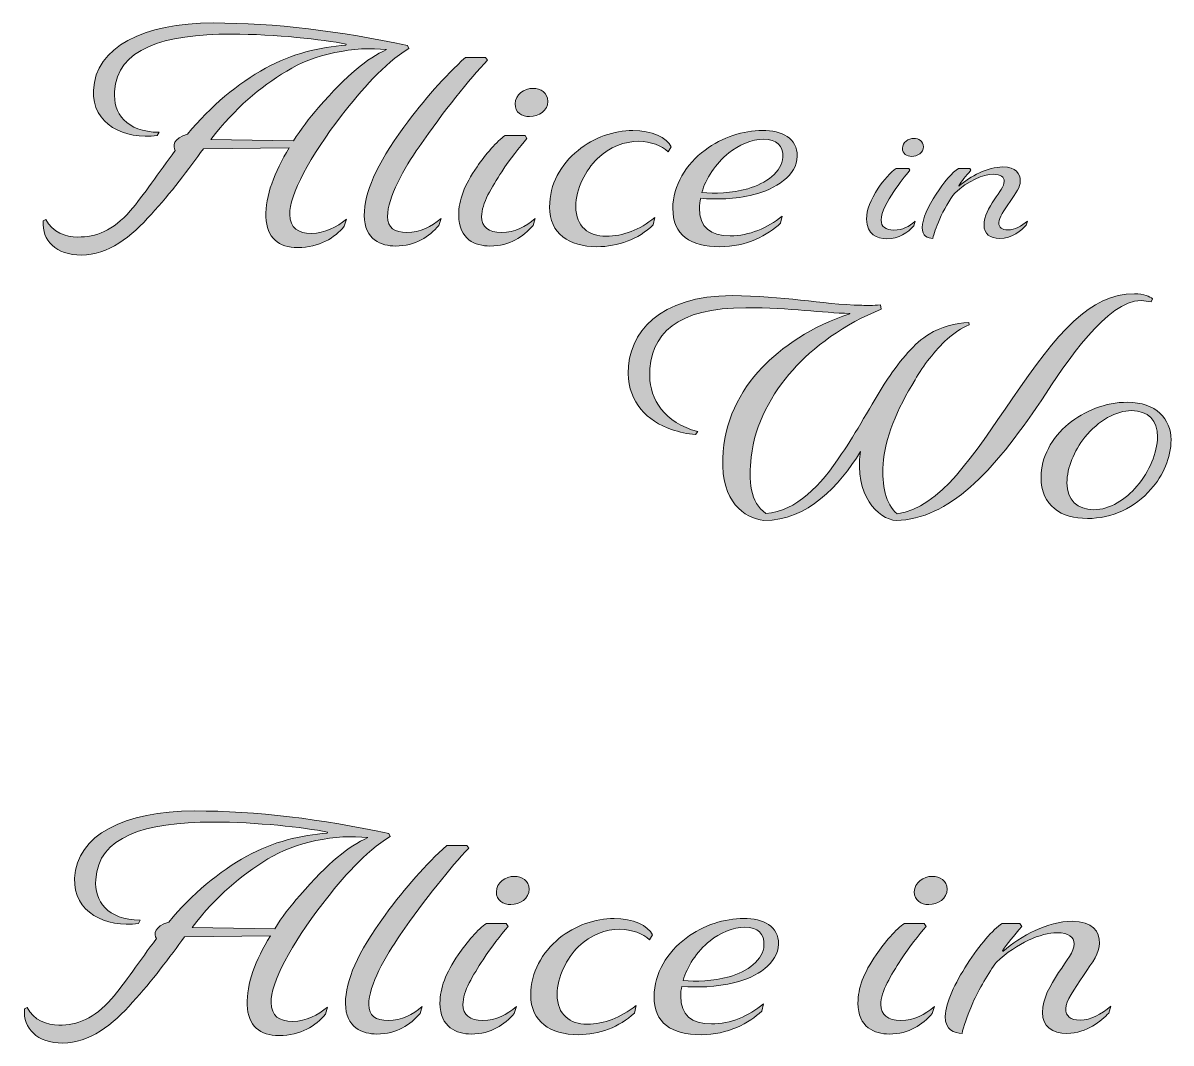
# Model space of a CAD drawing. Header units: millimetres. Extents: x 44.7 to 86, y -71.8 to -57.9.
# Drawn here: x 44.67 to 60.36, y -71.84 to -57.91 of the extents above; entities that cross this region are included whole.
import ezdxf

# ---------------------------------------------------------------- set-up
doc = ezdxf.new("R2010")
doc.units = ezdxf.units.MM
doc.header["$MEASUREMENT"] = 0
doc.layers.add('Layer 1', color=7, linetype='Continuous', lineweight=0)

msp = doc.modelspace()

# ---------------------------------------------------------------- hatches: boundary and pattern name
at = {"layer": 'Layer 1', "transparency": 33554687}
h = msp.add_hatch(color=250, dxfattribs=at)
h.dxf.hatch_style = 2
edge = h.paths.add_edge_path()
edge.add_spline(control_points=[(47.235, -59.5), (47.235, -59.5), (48.365, -59.517), (48.365, -59.517), (48.462, -59.364), (48.577, -59.212), (48.708, -59.064), (49.105, -58.607), (49.368, -58.395), (49.638, -58.273), (49.207, -58.218), (48.631, -58.34), (48.272, -58.565), (47.9, -58.793), (47.578, -59.06), (47.235, -59.5)], knot_values=[0, 0, 0, 0, 1, 1, 1, 2, 2, 2, 3, 3, 3, 4, 4, 4, 5, 5, 5, 5], degree=3, periodic=0)
edge = h.paths.add_edge_path()
edge.add_spline(control_points=[(49.943, -58.256), (49.592, -58.476), (49.3, -58.814), (49.021, -59.174), (48.593, -59.724), (48.306, -60.265), (48.314, -60.523), (48.323, -60.71), (48.424, -60.782), (48.61, -60.782), (48.797, -60.782), (48.953, -60.697), (49.088, -60.587), (49.088, -60.587), (49.059, -60.684), (49.059, -60.684), (48.928, -60.841), (48.72, -60.976), (48.424, -60.976), (48.166, -60.976), (47.997, -60.845), (47.988, -60.557), (47.98, -60.27), (48.103, -59.948), (48.306, -59.614), (48.306, -59.614), (47.134, -59.627), (47.134, -59.627), (46.935, -59.897), (46.685, -60.24), (46.423, -60.519), (46.156, -60.828), (45.826, -61.078), (45.471, -61.078), (45.116, -61.078), (44.925, -60.879), (44.946, -60.612), (44.946, -60.612), (44.98, -60.591), (44.98, -60.591), (45.073, -60.769), (45.255, -60.832), (45.416, -60.832), (45.666, -60.832), (45.898, -60.748), (46.135, -60.473), (46.317, -60.265), (46.524, -59.948), (46.749, -59.652), (46.715, -59.588), (46.715, -59.487), (46.918, -59.428), (47.235, -59.038), (47.603, -58.738), (47.984, -58.526), (48.34, -58.328), (48.733, -58.235), (49.08, -58.213), (49.08, -58.213), (49.084, -58.196), (49.084, -58.196), (48.754, -58.133), (48.132, -58.061), (47.515, -58.061), (46.588, -58.061), (45.953, -58.26), (45.92, -58.844), (45.902, -59.144), (46.076, -59.394), (46.529, -59.402), (46.529, -59.402), (46.503, -59.445), (46.503, -59.445), (46.059, -59.504), (45.611, -59.296), (45.632, -58.827), (45.661, -58.239), (46.309, -57.909), (47.269, -57.909), (48.111, -57.909), (49.008, -58.019), (49.922, -58.218), (49.922, -58.218), (49.943, -58.256), (49.943, -58.256)], knot_values=[0, 0, 0, 0, 1, 1, 1, 2, 2, 2, 3, 3, 3, 4, 4, 4, 5, 5, 5, 6, 6, 6, 7, 7, 7, 8, 8, 8, 9, 9, 9, 10, 10, 10, 11, 11, 11, 12, 12, 12, 13, 13, 13, 14, 14, 14, 15, 15, 15, 16, 16, 16, 17, 17, 17, 18, 18, 18, 19, 19, 19, 20, 20, 20, 21, 21, 21, 22, 22, 22, 23, 23, 23, 24, 24, 24, 25, 25, 25, 26, 26, 26, 27, 27, 27, 28, 28, 28, 28], degree=3, periodic=0)
h = msp.add_hatch(color=250, dxfattribs=at)
h.dxf.hatch_style = 2
edge = h.paths.add_edge_path()
edge.add_spline(control_points=[(50.081, -59.601), (49.878, -59.889), (49.65, -60.291), (49.65, -60.553), (49.65, -60.706), (49.747, -60.769), (49.916, -60.769), (50.102, -60.769), (50.246, -60.693), (50.381, -60.579), (50.381, -60.579), (50.352, -60.676), (50.352, -60.676), (50.216, -60.824), (50.039, -60.955), (49.759, -60.955), (49.569, -60.955), (49.332, -60.871), (49.332, -60.536), (49.332, -60.223), (49.493, -59.855), (49.874, -59.33), (50.153, -58.95), (50.428, -58.641), (50.716, -58.378), (50.716, -58.378), (50.991, -58.378), (50.991, -58.378), (50.991, -58.378), (51.016, -58.416), (51.016, -58.416), (50.771, -58.675), (50.419, -59.11), (50.081, -59.601)], knot_values=[0, 0, 0, 0, 1, 1, 1, 2, 2, 2, 3, 3, 3, 4, 4, 4, 5, 5, 5, 6, 6, 6, 7, 7, 7, 8, 8, 8, 9, 9, 9, 10, 10, 10, 11, 11, 11, 11], degree=3, periodic=0)
h = msp.add_hatch(color=250, dxfattribs=at)
h.dxf.hatch_style = 2
edge = h.paths.add_edge_path()
edge.add_spline(control_points=[(51.393, -59.013), (51.393, -58.882), (51.52, -58.802), (51.639, -58.802), (51.74, -58.802), (51.842, -58.861), (51.842, -58.979), (51.842, -59.106), (51.715, -59.187), (51.592, -59.187), (51.486, -59.187), (51.393, -59.131), (51.393, -59.013)], knot_values=[0, 0, 0, 0, 1, 1, 1, 2, 2, 2, 3, 3, 3, 4, 4, 4, 4], degree=3, periodic=0)
edge = h.paths.add_edge_path()
edge.add_spline(control_points=[(51.211, -59.94), (51.076, -60.151), (50.936, -60.371), (50.936, -60.553), (50.936, -60.693), (51.029, -60.769), (51.207, -60.769), (51.398, -60.769), (51.533, -60.693), (51.668, -60.579), (51.668, -60.579), (51.639, -60.676), (51.639, -60.676), (51.503, -60.824), (51.326, -60.955), (51.05, -60.955), (50.852, -60.955), (50.623, -60.866), (50.623, -60.532), (50.623, -60.325), (50.699, -60.126), (50.873, -59.872), (50.987, -59.703), (51.148, -59.521), (51.258, -59.445), (51.258, -59.445), (51.529, -59.445), (51.529, -59.445), (51.529, -59.445), (51.554, -59.487), (51.554, -59.487), (51.453, -59.605), (51.326, -59.762), (51.211, -59.94)], knot_values=[0, 0, 0, 0, 1, 1, 1, 2, 2, 2, 3, 3, 3, 4, 4, 4, 5, 5, 5, 6, 6, 6, 7, 7, 7, 8, 8, 8, 9, 9, 9, 10, 10, 10, 11, 11, 11, 11], degree=3, periodic=0)
h = msp.add_hatch(color=250, dxfattribs=at)
h.dxf.hatch_style = 2
edge = h.paths.add_edge_path()
edge.add_spline(control_points=[(53.484, -59.669), (53.399, -59.584), (53.243, -59.525), (53.082, -59.525), (52.888, -59.525), (52.689, -59.597), (52.515, -59.762), (52.359, -59.914), (52.223, -60.172), (52.223, -60.414), (52.223, -60.693), (52.401, -60.82), (52.634, -60.82), (52.871, -60.82), (53.091, -60.735), (53.302, -60.566), (53.302, -60.566), (53.281, -60.667), (53.281, -60.667), (53.074, -60.862), (52.799, -60.964), (52.511, -60.964), (52.13, -60.964), (51.864, -60.786), (51.864, -60.422), (51.864, -60.109), (52.016, -59.846), (52.253, -59.648), (52.464, -59.474), (52.748, -59.377), (53.002, -59.377), (53.26, -59.377), (53.467, -59.474), (53.526, -59.601), (53.526, -59.601), (53.484, -59.669), (53.484, -59.669)], knot_values=[0, 0, 0, 0, 1, 1, 1, 2, 2, 2, 3, 3, 3, 4, 4, 4, 5, 5, 5, 6, 6, 6, 7, 7, 7, 8, 8, 8, 9, 9, 9, 10, 10, 10, 11, 11, 11, 12, 12, 12, 12], degree=3, periodic=0)
h = msp.add_hatch(color=250, dxfattribs=at)
h.dxf.hatch_style = 2
edge = h.paths.add_edge_path()
edge.add_spline(control_points=[(53.946, -60.223), (54.115, -60.244), (54.352, -60.232), (54.572, -60.172), (54.826, -60.1), (55.042, -59.944), (55.051, -59.741), (55.059, -59.588), (54.966, -59.495), (54.788, -59.495), (54.627, -59.495), (54.445, -59.576), (54.314, -59.682), (54.128, -59.83), (53.997, -60.037), (53.946, -60.223)], knot_values=[0, 0, 0, 0, 1, 1, 1, 2, 2, 2, 3, 3, 3, 4, 4, 4, 5, 5, 5, 5], degree=3, periodic=0)
edge = h.paths.add_edge_path()
edge.add_spline(control_points=[(54.192, -60.964), (53.785, -60.964), (53.548, -60.807), (53.548, -60.439), (53.548, -60.13), (53.73, -59.834), (53.989, -59.644), (54.221, -59.466), (54.513, -59.377), (54.771, -59.377), (55.042, -59.377), (55.249, -59.479), (55.249, -59.728), (55.245, -59.99), (54.949, -60.181), (54.653, -60.253), (54.395, -60.316), (54.132, -60.321), (53.929, -60.303), (53.917, -60.333), (53.912, -60.405), (53.912, -60.435), (53.912, -60.701), (54.06, -60.815), (54.331, -60.815), (54.594, -60.815), (54.843, -60.71), (55.042, -60.545), (55.042, -60.545), (55.021, -60.642), (55.021, -60.642), (54.847, -60.807), (54.555, -60.964), (54.192, -60.964)], knot_values=[0, 0, 0, 0, 1, 1, 1, 2, 2, 2, 3, 3, 3, 4, 4, 4, 5, 5, 5, 6, 6, 6, 7, 7, 7, 8, 8, 8, 9, 9, 9, 10, 10, 10, 11, 11, 11, 11], degree=3, periodic=0)
h = msp.add_hatch(color=250, dxfattribs=at)
h.dxf.hatch_style = 2
edge = h.paths.add_edge_path()
edge.add_spline(control_points=[(56.686, -59.62), (56.686, -59.536), (56.767, -59.485), (56.842, -59.485), (56.907, -59.485), (56.972, -59.523), (56.972, -59.598), (56.972, -59.679), (56.891, -59.73), (56.813, -59.73), (56.745, -59.73), (56.686, -59.695), (56.686, -59.62)], knot_values=[0, 0, 0, 0, 1, 1, 1, 2, 2, 2, 3, 3, 3, 4, 4, 4, 4], degree=3, periodic=0)
edge = h.paths.add_edge_path()
edge.add_spline(control_points=[(56.57, -60.209), (56.484, -60.344), (56.395, -60.484), (56.395, -60.6), (56.395, -60.688), (56.455, -60.737), (56.568, -60.737), (56.689, -60.737), (56.775, -60.688), (56.861, -60.616), (56.861, -60.616), (56.842, -60.678), (56.842, -60.678), (56.756, -60.772), (56.643, -60.855), (56.468, -60.855), (56.342, -60.855), (56.196, -60.799), (56.196, -60.586), (56.196, -60.454), (56.245, -60.328), (56.355, -60.166), (56.428, -60.058), (56.53, -59.943), (56.6, -59.894), (56.6, -59.894), (56.772, -59.894), (56.772, -59.894), (56.772, -59.894), (56.788, -59.921), (56.788, -59.921), (56.724, -59.997), (56.643, -60.096), (56.57, -60.209)], knot_values=[0, 0, 0, 0, 1, 1, 1, 2, 2, 2, 3, 3, 3, 4, 4, 4, 5, 5, 5, 6, 6, 6, 7, 7, 7, 8, 8, 8, 9, 9, 9, 10, 10, 10, 11, 11, 11, 11], degree=3, periodic=0)
h = msp.add_hatch(color=250, dxfattribs=at)
h.dxf.hatch_style = 2
edge = h.paths.add_edge_path()
edge.add_spline(control_points=[(57.801, -60.667), (57.801, -60.546), (57.866, -60.438), (57.941, -60.322), (58.014, -60.209), (58.076, -60.142), (58.076, -60.072), (58.076, -60.013), (58.03, -59.975), (57.928, -59.975), (57.788, -59.975), (57.58, -60.064), (57.4, -60.231), (57.335, -60.317), (57.244, -60.473), (57.195, -60.583), (57.144, -60.705), (57.112, -60.791), (57.101, -60.85), (57.034, -60.847), (56.953, -60.82), (56.956, -60.702), (56.961, -60.578), (57.036, -60.419), (57.147, -60.247), (57.249, -60.085), (57.37, -59.945), (57.451, -59.894), (57.451, -59.894), (57.605, -59.894), (57.605, -59.894), (57.605, -59.894), (57.621, -59.921), (57.621, -59.921), (57.553, -59.997), (57.489, -60.077), (57.454, -60.131), (57.454, -60.131), (57.456, -60.137), (57.456, -60.137), (57.615, -60.002), (57.844, -59.875), (58.059, -59.875), (58.234, -59.875), (58.299, -59.967), (58.296, -60.067), (58.296, -60.153), (58.24, -60.225), (58.156, -60.347), (58.076, -60.47), (58.003, -60.565), (58.003, -60.635), (58.003, -60.702), (58.043, -60.734), (58.127, -60.734), (58.221, -60.734), (58.31, -60.683), (58.396, -60.613), (58.396, -60.613), (58.377, -60.672), (58.377, -60.672), (58.312, -60.74), (58.189, -60.85), (58.014, -60.85), (57.887, -60.85), (57.798, -60.791), (57.801, -60.667)], knot_values=[0, 0, 0, 0, 1, 1, 1, 2, 2, 2, 3, 3, 3, 4, 4, 4, 5, 5, 5, 6, 6, 6, 7, 7, 7, 8, 8, 8, 9, 9, 9, 10, 10, 10, 11, 11, 11, 12, 12, 12, 13, 13, 13, 14, 14, 14, 15, 15, 15, 16, 16, 16, 17, 17, 17, 18, 18, 18, 19, 19, 19, 20, 20, 20, 21, 21, 21, 22, 22, 22, 22], degree=3, periodic=0)
h = msp.add_hatch(color=250, dxfattribs=at)
h.dxf.hatch_style = 2
edge = h.paths.add_edge_path()
edge.add_spline(control_points=[(53.232, -62.733), (53.236, -63.037), (53.431, -63.376), (53.888, -63.486), (53.888, -63.486), (53.858, -63.528), (53.858, -63.528), (53.748, -63.524), (53.634, -63.494), (53.532, -63.46), (53.198, -63.346), (52.944, -63.092), (52.94, -62.694), (52.931, -62.136), (53.371, -61.632), (54.357, -61.632), (55.06, -61.632), (55.563, -61.751), (56.13, -61.764), (56.202, -61.768), (56.282, -61.768), (56.384, -61.759), (56.384, -61.759), (56.396, -61.819), (56.396, -61.819), (55.902, -62.009), (55.449, -62.348), (55.186, -62.648), (54.903, -62.969), (54.67, -63.38), (54.619, -63.837), (54.581, -64.154), (54.607, -64.459), (54.818, -64.607), (55.242, -64.573), (55.563, -64.23), (55.855, -63.794), (56.054, -63.507), (56.249, -63.134), (56.481, -62.775), (56.672, -62.495), (56.845, -62.284), (57.052, -62.157), (57.205, -62.06), (57.412, -62.005), (57.594, -62.001), (57.594, -62.001), (57.598, -62.03), (57.598, -62.03), (57.492, -62.077), (57.391, -62.14), (57.298, -62.225), (57.129, -62.386), (56.972, -62.58), (56.858, -62.783), (56.612, -63.177), (56.443, -63.591), (56.422, -63.934), (56.401, -64.218), (56.456, -64.48), (56.612, -64.611), (57.205, -64.531), (57.657, -63.807), (58.186, -63.041), (58.804, -62.14), (59.244, -61.607), (59.858, -61.607), (59.984, -61.607), (60.069, -61.645), (60.103, -61.675), (60.103, -61.675), (60.086, -61.717), (60.086, -61.717), (60.044, -61.709), (59.993, -61.7), (59.946, -61.7), (59.481, -61.7), (58.939, -62.521), (58.58, -63.067), (57.915, -64.057), (57.323, -64.679), (56.6, -64.704), (56.35, -64.683), (56.024, -64.353), (56.113, -63.761), (55.817, -64.234), (55.394, -64.7), (54.793, -64.704), (54.522, -64.67), (54.209, -64.446), (54.23, -63.854), (54.247, -63.355), (54.459, -62.94), (54.768, -62.614), (55.017, -62.352), (55.457, -62.039), (55.965, -61.882), (55.965, -61.882), (55.965, -61.874), (55.965, -61.874), (55.593, -61.869), (55.161, -61.797), (54.548, -61.797), (53.612, -61.797), (53.228, -62.149), (53.232, -62.733)], knot_values=[0, 0, 0, 0, 1, 1, 1, 2, 2, 2, 3, 3, 3, 4, 4, 4, 5, 5, 5, 6, 6, 6, 7, 7, 7, 8, 8, 8, 9, 9, 9, 10, 10, 10, 11, 11, 11, 12, 12, 12, 13, 13, 13, 14, 14, 14, 15, 15, 15, 16, 16, 16, 17, 17, 17, 18, 18, 18, 19, 19, 19, 20, 20, 20, 21, 21, 21, 22, 22, 22, 23, 23, 23, 24, 24, 24, 25, 25, 25, 26, 26, 26, 27, 27, 27, 28, 28, 28, 29, 29, 29, 30, 30, 30, 31, 31, 31, 32, 32, 32, 33, 33, 33, 34, 34, 34, 35, 35, 35, 35], degree=3, periodic=0)
h = msp.add_hatch(color=250, dxfattribs=at)
h.dxf.hatch_style = 2
edge = h.paths.add_edge_path()
edge.add_spline(control_points=[(59.814, -63.202), (59.611, -63.202), (59.361, -63.337), (59.179, -63.566), (59.027, -63.756), (58.934, -63.981), (58.934, -64.188), (58.934, -64.425), (59.074, -64.556), (59.302, -64.556), (59.518, -64.556), (59.738, -64.416), (59.89, -64.234), (60.059, -64.036), (60.17, -63.773), (60.17, -63.562), (60.17, -63.337), (60.047, -63.202), (59.814, -63.202)], knot_values=[0, 0, 0, 0, 1, 1, 1, 2, 2, 2, 3, 3, 3, 4, 4, 4, 5, 5, 5, 6, 6, 6, 6], degree=3, periodic=0)
edge = h.paths.add_edge_path()
edge.add_spline(control_points=[(58.579, -64.112), (58.579, -63.845), (58.723, -63.57), (58.955, -63.384), (59.171, -63.206), (59.455, -63.088), (59.763, -63.088), (60.148, -63.088), (60.356, -63.316), (60.356, -63.6), (60.356, -63.845), (60.25, -64.086), (60.081, -64.277), (59.865, -64.526), (59.552, -64.675), (59.213, -64.675), (58.854, -64.675), (58.579, -64.505), (58.579, -64.112)], knot_values=[0, 0, 0, 0, 1, 1, 1, 2, 2, 2, 3, 3, 3, 4, 4, 4, 5, 5, 5, 6, 6, 6, 6], degree=3, periodic=0)
h = msp.add_hatch(color=250, dxfattribs=at)
h.dxf.hatch_style = 2
edge = h.paths.add_edge_path()
edge.add_spline(control_points=[(46.979, -70.26), (46.979, -70.26), (48.109, -70.277), (48.109, -70.277), (48.206, -70.124), (48.32, -69.972), (48.451, -69.824), (48.849, -69.367), (49.111, -69.156), (49.382, -69.033), (48.951, -68.978), (48.375, -69.101), (48.015, -69.325), (47.643, -69.553), (47.321, -69.82), (46.979, -70.26)], knot_values=[0, 0, 0, 0, 1, 1, 1, 2, 2, 2, 3, 3, 3, 4, 4, 4, 5, 5, 5, 5], degree=3, periodic=0)
edge = h.paths.add_edge_path()
edge.add_spline(control_points=[(49.687, -69.016), (49.335, -69.236), (49.044, -69.574), (48.764, -69.934), (48.337, -70.484), (48.049, -71.026), (48.058, -71.284), (48.066, -71.47), (48.168, -71.542), (48.354, -71.542), (48.54, -71.542), (48.697, -71.457), (48.832, -71.347), (48.832, -71.347), (48.802, -71.445), (48.802, -71.445), (48.671, -71.601), (48.464, -71.737), (48.168, -71.737), (47.91, -71.737), (47.74, -71.605), (47.732, -71.318), (47.724, -71.03), (47.846, -70.708), (48.049, -70.374), (48.049, -70.374), (46.877, -70.387), (46.877, -70.387), (46.678, -70.658), (46.429, -71), (46.167, -71.28), (45.9, -71.588), (45.57, -71.838), (45.214, -71.838), (44.859, -71.838), (44.669, -71.639), (44.69, -71.373), (44.69, -71.373), (44.724, -71.352), (44.724, -71.352), (44.817, -71.529), (44.999, -71.593), (45.16, -71.593), (45.409, -71.593), (45.642, -71.508), (45.879, -71.233), (46.061, -71.026), (46.268, -70.708), (46.492, -70.412), (46.458, -70.349), (46.458, -70.247), (46.661, -70.188), (46.979, -69.799), (47.347, -69.498), (47.728, -69.287), (48.083, -69.088), (48.477, -68.995), (48.824, -68.974), (48.824, -68.974), (48.828, -68.957), (48.828, -68.957), (48.498, -68.893), (47.876, -68.821), (47.258, -68.821), (46.332, -68.821), (45.697, -69.02), (45.663, -69.604), (45.646, -69.904), (45.819, -70.154), (46.272, -70.162), (46.272, -70.162), (46.247, -70.205), (46.247, -70.205), (45.803, -70.264), (45.354, -70.057), (45.375, -69.587), (45.405, -68.999), (46.052, -68.669), (47.013, -68.669), (47.855, -68.669), (48.752, -68.779), (49.666, -68.978), (49.666, -68.978), (49.687, -69.016), (49.687, -69.016)], knot_values=[0, 0, 0, 0, 1, 1, 1, 2, 2, 2, 3, 3, 3, 4, 4, 4, 5, 5, 5, 6, 6, 6, 7, 7, 7, 8, 8, 8, 9, 9, 9, 10, 10, 10, 11, 11, 11, 12, 12, 12, 13, 13, 13, 14, 14, 14, 15, 15, 15, 16, 16, 16, 17, 17, 17, 18, 18, 18, 19, 19, 19, 20, 20, 20, 21, 21, 21, 22, 22, 22, 23, 23, 23, 24, 24, 24, 25, 25, 25, 26, 26, 26, 27, 27, 27, 28, 28, 28, 28], degree=3, periodic=0)
h = msp.add_hatch(color=250, dxfattribs=at)
h.dxf.hatch_style = 2
edge = h.paths.add_edge_path()
edge.add_spline(control_points=[(49.825, -70.361), (49.621, -70.649), (49.393, -71.051), (49.393, -71.313), (49.393, -71.466), (49.49, -71.529), (49.66, -71.529), (49.846, -71.529), (49.99, -71.453), (50.125, -71.339), (50.125, -71.339), (50.095, -71.436), (50.095, -71.436), (49.96, -71.584), (49.782, -71.715), (49.503, -71.715), (49.313, -71.715), (49.076, -71.631), (49.076, -71.296), (49.076, -70.983), (49.236, -70.615), (49.617, -70.091), (49.897, -69.71), (50.171, -69.401), (50.459, -69.139), (50.459, -69.139), (50.734, -69.139), (50.734, -69.139), (50.734, -69.139), (50.76, -69.177), (50.76, -69.177), (50.514, -69.435), (50.163, -69.871), (49.825, -70.361)], knot_values=[0, 0, 0, 0, 1, 1, 1, 2, 2, 2, 3, 3, 3, 4, 4, 4, 5, 5, 5, 6, 6, 6, 7, 7, 7, 8, 8, 8, 9, 9, 9, 10, 10, 10, 11, 11, 11, 11], degree=3, periodic=0)
h = msp.add_hatch(color=250, dxfattribs=at)
h.dxf.hatch_style = 2
edge = h.paths.add_edge_path()
edge.add_spline(control_points=[(51.137, -69.773), (51.137, -69.642), (51.264, -69.562), (51.382, -69.562), (51.484, -69.562), (51.585, -69.621), (51.585, -69.739), (51.585, -69.866), (51.458, -69.947), (51.336, -69.947), (51.23, -69.947), (51.137, -69.892), (51.137, -69.773)], knot_values=[0, 0, 0, 0, 1, 1, 1, 2, 2, 2, 3, 3, 3, 4, 4, 4, 4], degree=3, periodic=0)
edge = h.paths.add_edge_path()
edge.add_spline(control_points=[(50.955, -70.7), (50.819, -70.911), (50.68, -71.131), (50.68, -71.313), (50.68, -71.453), (50.773, -71.529), (50.951, -71.529), (51.141, -71.529), (51.276, -71.453), (51.412, -71.339), (51.412, -71.339), (51.382, -71.436), (51.382, -71.436), (51.247, -71.584), (51.069, -71.715), (50.794, -71.715), (50.595, -71.715), (50.367, -71.626), (50.367, -71.292), (50.367, -71.085), (50.443, -70.886), (50.616, -70.632), (50.731, -70.463), (50.891, -70.281), (51.001, -70.205), (51.001, -70.205), (51.272, -70.205), (51.272, -70.205), (51.272, -70.205), (51.297, -70.247), (51.297, -70.247), (51.196, -70.366), (51.069, -70.522), (50.955, -70.7)], knot_values=[0, 0, 0, 0, 1, 1, 1, 2, 2, 2, 3, 3, 3, 4, 4, 4, 5, 5, 5, 6, 6, 6, 7, 7, 7, 8, 8, 8, 9, 9, 9, 10, 10, 10, 11, 11, 11, 11], degree=3, periodic=0)
h = msp.add_hatch(color=250, dxfattribs=at)
h.dxf.hatch_style = 2
edge = h.paths.add_edge_path()
edge.add_spline(control_points=[(56.848, -69.773), (56.848, -69.642), (56.974, -69.562), (57.093, -69.562), (57.194, -69.562), (57.296, -69.621), (57.296, -69.739), (57.296, -69.866), (57.169, -69.947), (57.046, -69.947), (56.941, -69.947), (56.848, -69.892), (56.848, -69.773)], knot_values=[0, 0, 0, 0, 1, 1, 1, 2, 2, 2, 3, 3, 3, 4, 4, 4, 4], degree=3, periodic=0)
edge = h.paths.add_edge_path()
edge.add_spline(control_points=[(56.666, -70.7), (56.53, -70.911), (56.391, -71.131), (56.391, -71.313), (56.391, -71.453), (56.484, -71.529), (56.661, -71.529), (56.852, -71.529), (56.987, -71.453), (57.123, -71.339), (57.123, -71.339), (57.093, -71.436), (57.093, -71.436), (56.958, -71.584), (56.78, -71.715), (56.505, -71.715), (56.306, -71.715), (56.078, -71.626), (56.078, -71.292), (56.078, -71.085), (56.154, -70.886), (56.327, -70.632), (56.441, -70.463), (56.602, -70.281), (56.712, -70.205), (56.712, -70.205), (56.983, -70.205), (56.983, -70.205), (56.983, -70.205), (57.008, -70.247), (57.008, -70.247), (56.907, -70.366), (56.78, -70.522), (56.666, -70.7)], knot_values=[0, 0, 0, 0, 1, 1, 1, 2, 2, 2, 3, 3, 3, 4, 4, 4, 5, 5, 5, 6, 6, 6, 7, 7, 7, 8, 8, 8, 9, 9, 9, 10, 10, 10, 11, 11, 11, 11], degree=3, periodic=0)
h = msp.add_hatch(color=250, dxfattribs=at)
h.dxf.hatch_style = 2
edge = h.paths.add_edge_path()
edge.add_spline(control_points=[(53.228, -70.429), (53.143, -70.345), (52.987, -70.285), (52.826, -70.285), (52.631, -70.285), (52.432, -70.357), (52.259, -70.522), (52.102, -70.675), (51.967, -70.933), (51.967, -71.174), (51.967, -71.453), (52.145, -71.58), (52.377, -71.58), (52.614, -71.58), (52.834, -71.495), (53.046, -71.326), (53.046, -71.326), (53.025, -71.428), (53.025, -71.428), (52.817, -71.622), (52.542, -71.724), (52.255, -71.724), (51.874, -71.724), (51.607, -71.546), (51.607, -71.182), (51.607, -70.869), (51.759, -70.607), (51.996, -70.408), (52.208, -70.234), (52.492, -70.137), (52.745, -70.137), (53.003, -70.137), (53.211, -70.234), (53.27, -70.361), (53.27, -70.361), (53.228, -70.429), (53.228, -70.429)], knot_values=[0, 0, 0, 0, 1, 1, 1, 2, 2, 2, 3, 3, 3, 4, 4, 4, 5, 5, 5, 6, 6, 6, 7, 7, 7, 8, 8, 8, 9, 9, 9, 10, 10, 10, 11, 11, 11, 12, 12, 12, 12], degree=3, periodic=0)
h = msp.add_hatch(color=250, dxfattribs=at)
h.dxf.hatch_style = 2
edge = h.paths.add_edge_path()
edge.add_spline(control_points=[(53.69, -70.983), (53.859, -71.004), (54.096, -70.992), (54.316, -70.933), (54.57, -70.861), (54.786, -70.704), (54.794, -70.501), (54.803, -70.349), (54.709, -70.256), (54.532, -70.256), (54.371, -70.256), (54.189, -70.336), (54.058, -70.442), (53.872, -70.59), (53.741, -70.797), (53.69, -70.983)], knot_values=[0, 0, 0, 0, 1, 1, 1, 2, 2, 2, 3, 3, 3, 4, 4, 4, 5, 5, 5, 5], degree=3, periodic=0)
edge = h.paths.add_edge_path()
edge.add_spline(control_points=[(53.935, -71.724), (53.529, -71.724), (53.292, -71.567), (53.292, -71.199), (53.292, -70.89), (53.474, -70.594), (53.732, -70.404), (53.965, -70.226), (54.257, -70.137), (54.515, -70.137), (54.786, -70.137), (54.993, -70.239), (54.993, -70.488), (54.989, -70.751), (54.692, -70.941), (54.396, -71.013), (54.138, -71.076), (53.876, -71.081), (53.673, -71.064), (53.66, -71.093), (53.656, -71.165), (53.656, -71.195), (53.656, -71.461), (53.804, -71.576), (54.075, -71.576), (54.337, -71.576), (54.587, -71.47), (54.786, -71.305), (54.786, -71.305), (54.764, -71.402), (54.764, -71.402), (54.591, -71.567), (54.299, -71.724), (53.935, -71.724)], knot_values=[0, 0, 0, 0, 1, 1, 1, 2, 2, 2, 3, 3, 3, 4, 4, 4, 5, 5, 5, 6, 6, 6, 7, 7, 7, 8, 8, 8, 9, 9, 9, 10, 10, 10, 11, 11, 11, 11], degree=3, periodic=0)
h = msp.add_hatch(color=250, dxfattribs=at)
h.dxf.hatch_style = 2
edge = h.paths.add_edge_path()
edge.add_spline(control_points=[(58.6, -71.419), (58.6, -71.229), (58.701, -71.06), (58.82, -70.877), (58.934, -70.7), (59.031, -70.594), (59.031, -70.484), (59.031, -70.391), (58.959, -70.332), (58.799, -70.332), (58.579, -70.332), (58.253, -70.471), (57.969, -70.734), (57.868, -70.869), (57.724, -71.115), (57.648, -71.288), (57.567, -71.478), (57.517, -71.614), (57.5, -71.707), (57.394, -71.703), (57.267, -71.66), (57.271, -71.474), (57.28, -71.28), (57.398, -71.03), (57.572, -70.759), (57.732, -70.505), (57.923, -70.285), (58.05, -70.205), (58.05, -70.205), (58.291, -70.205), (58.291, -70.205), (58.291, -70.205), (58.316, -70.247), (58.316, -70.247), (58.211, -70.366), (58.109, -70.493), (58.054, -70.577), (58.054, -70.577), (58.058, -70.586), (58.058, -70.586), (58.308, -70.374), (58.668, -70.175), (59.006, -70.175), (59.281, -70.175), (59.383, -70.319), (59.378, -70.476), (59.378, -70.611), (59.289, -70.725), (59.158, -70.916), (59.031, -71.11), (58.917, -71.258), (58.917, -71.368), (58.917, -71.474), (58.981, -71.525), (59.112, -71.525), (59.26, -71.525), (59.399, -71.445), (59.535, -71.334), (59.535, -71.334), (59.505, -71.428), (59.505, -71.428), (59.404, -71.533), (59.209, -71.707), (58.934, -71.707), (58.735, -71.707), (58.596, -71.614), (58.6, -71.419)], knot_values=[0, 0, 0, 0, 1, 1, 1, 2, 2, 2, 3, 3, 3, 4, 4, 4, 5, 5, 5, 6, 6, 6, 7, 7, 7, 8, 8, 8, 9, 9, 9, 10, 10, 10, 11, 11, 11, 12, 12, 12, 13, 13, 13, 14, 14, 14, 15, 15, 15, 16, 16, 16, 17, 17, 17, 18, 18, 18, 19, 19, 19, 20, 20, 20, 21, 21, 21, 22, 22, 22, 22], degree=3, periodic=0)

# ---------------------------------------------------------------- linework, layer by layer
at = {"layer": 'Layer 1'}
for points, knots in [([(49.943, -58.256), (49.592, -58.476), (49.3, -58.814), (49.021, -59.174), (48.593, -59.724), (48.306, -60.265), (48.314, -60.523), (48.323, -60.71), (48.424, -60.782), (48.61, -60.782), (48.797, -60.782), (48.953, -60.697), (49.088, -60.587), (49.088, -60.587), (49.059, -60.684), (49.059, -60.684), (48.928, -60.841), (48.72, -60.976), (48.424, -60.976), (48.166, -60.976), (47.997, -60.845), (47.988, -60.557), (47.98, -60.27), (48.103, -59.948), (48.306, -59.614), (48.306, -59.614), (47.134, -59.627), (47.134, -59.627), (46.935, -59.897), (46.685, -60.24), (46.423, -60.519), (46.156, -60.828), (45.826, -61.078), (45.471, -61.078), (45.116, -61.078), (44.925, -60.879), (44.946, -60.612), (44.946, -60.612), (44.98, -60.591), (44.98, -60.591), (45.073, -60.769), (45.255, -60.832), (45.416, -60.832), (45.666, -60.832), (45.898, -60.748), (46.135, -60.473), (46.317, -60.265), (46.524, -59.948), (46.749, -59.652), (46.715, -59.588), (46.715, -59.487), (46.918, -59.428), (47.235, -59.038), (47.603, -58.738), (47.984, -58.526), (48.34, -58.328), (48.733, -58.235), (49.08, -58.213), (49.08, -58.213), (49.084, -58.196), (49.084, -58.196), (48.754, -58.133), (48.132, -58.061), (47.515, -58.061), (46.588, -58.061), (45.953, -58.26), (45.92, -58.844), (45.902, -59.144), (46.076, -59.394), (46.529, -59.402), (46.529, -59.402), (46.503, -59.445), (46.503, -59.445), (46.059, -59.504), (45.611, -59.296), (45.632, -58.827), (45.661, -58.239), (46.309, -57.909), (47.269, -57.909), (48.111, -57.909), (49.008, -58.019), (49.922, -58.218), (49.922, -58.218), (49.943, -58.256), (49.943, -58.256)], [0, 0, 0, 0, 1, 1, 1, 2, 2, 2, 3, 3, 3, 4, 4, 4, 5, 5, 5, 6, 6, 6, 7, 7, 7, 8, 8, 8, 9, 9, 9, 10, 10, 10, 11, 11, 11, 12, 12, 12, 13, 13, 13, 14, 14, 14, 15, 15, 15, 16, 16, 16, 17, 17, 17, 18, 18, 18, 19, 19, 19, 20, 20, 20, 21, 21, 21, 22, 22, 22, 23, 23, 23, 24, 24, 24, 25, 25, 25, 26, 26, 26, 27, 27, 27, 28, 28, 28, 28]), ([(47.235, -59.5), (47.235, -59.5), (48.365, -59.517), (48.365, -59.517), (48.462, -59.364), (48.577, -59.212), (48.708, -59.064), (49.105, -58.607), (49.368, -58.395), (49.638, -58.273), (49.207, -58.218), (48.631, -58.34), (48.272, -58.565), (47.9, -58.793), (47.578, -59.06), (47.235, -59.5)], [0, 0, 0, 0, 1, 1, 1, 2, 2, 2, 3, 3, 3, 4, 4, 4, 5, 5, 5, 5]), ([(50.081, -59.601), (49.878, -59.889), (49.65, -60.291), (49.65, -60.553), (49.65, -60.706), (49.747, -60.769), (49.916, -60.769), (50.102, -60.769), (50.246, -60.693), (50.381, -60.579), (50.381, -60.579), (50.352, -60.676), (50.352, -60.676), (50.216, -60.824), (50.039, -60.955), (49.759, -60.955), (49.569, -60.955), (49.332, -60.871), (49.332, -60.536), (49.332, -60.223), (49.493, -59.855), (49.874, -59.33), (50.153, -58.95), (50.428, -58.641), (50.716, -58.378), (50.716, -58.378), (50.991, -58.378), (50.991, -58.378), (50.991, -58.378), (51.016, -58.416), (51.016, -58.416), (50.771, -58.675), (50.419, -59.11), (50.081, -59.601)], [0, 0, 0, 0, 1, 1, 1, 2, 2, 2, 3, 3, 3, 4, 4, 4, 5, 5, 5, 6, 6, 6, 7, 7, 7, 8, 8, 8, 9, 9, 9, 10, 10, 10, 11, 11, 11, 11]), ([(51.393, -59.013), (51.393, -58.882), (51.52, -58.802), (51.639, -58.802), (51.74, -58.802), (51.842, -58.861), (51.842, -58.979), (51.842, -59.106), (51.715, -59.187), (51.592, -59.187), (51.486, -59.187), (51.393, -59.131), (51.393, -59.013)], [0, 0, 0, 0, 1, 1, 1, 2, 2, 2, 3, 3, 3, 4, 4, 4, 4]), ([(51.211, -59.94), (51.076, -60.151), (50.936, -60.371), (50.936, -60.553), (50.936, -60.693), (51.029, -60.769), (51.207, -60.769), (51.398, -60.769), (51.533, -60.693), (51.668, -60.579), (51.668, -60.579), (51.639, -60.676), (51.639, -60.676), (51.503, -60.824), (51.326, -60.955), (51.05, -60.955), (50.852, -60.955), (50.623, -60.866), (50.623, -60.532), (50.623, -60.325), (50.699, -60.126), (50.873, -59.872), (50.987, -59.703), (51.148, -59.521), (51.258, -59.445), (51.258, -59.445), (51.529, -59.445), (51.529, -59.445), (51.529, -59.445), (51.554, -59.487), (51.554, -59.487), (51.453, -59.605), (51.326, -59.762), (51.211, -59.94)], [0, 0, 0, 0, 1, 1, 1, 2, 2, 2, 3, 3, 3, 4, 4, 4, 5, 5, 5, 6, 6, 6, 7, 7, 7, 8, 8, 8, 9, 9, 9, 10, 10, 10, 11, 11, 11, 11]), ([(53.484, -59.669), (53.399, -59.584), (53.243, -59.525), (53.082, -59.525), (52.888, -59.525), (52.689, -59.597), (52.515, -59.762), (52.359, -59.914), (52.223, -60.172), (52.223, -60.414), (52.223, -60.693), (52.401, -60.82), (52.634, -60.82), (52.871, -60.82), (53.091, -60.735), (53.302, -60.566), (53.302, -60.566), (53.281, -60.667), (53.281, -60.667), (53.074, -60.862), (52.799, -60.964), (52.511, -60.964), (52.13, -60.964), (51.864, -60.786), (51.864, -60.422), (51.864, -60.109), (52.016, -59.846), (52.253, -59.648), (52.464, -59.474), (52.748, -59.377), (53.002, -59.377), (53.26, -59.377), (53.467, -59.474), (53.526, -59.601), (53.526, -59.601), (53.484, -59.669), (53.484, -59.669)], [0, 0, 0, 0, 1, 1, 1, 2, 2, 2, 3, 3, 3, 4, 4, 4, 5, 5, 5, 6, 6, 6, 7, 7, 7, 8, 8, 8, 9, 9, 9, 10, 10, 10, 11, 11, 11, 12, 12, 12, 12]), ([(54.192, -60.964), (53.785, -60.964), (53.548, -60.807), (53.548, -60.439), (53.548, -60.13), (53.73, -59.834), (53.989, -59.644), (54.221, -59.466), (54.513, -59.377), (54.771, -59.377), (55.042, -59.377), (55.249, -59.479), (55.249, -59.728), (55.245, -59.99), (54.949, -60.181), (54.653, -60.253), (54.395, -60.316), (54.132, -60.321), (53.929, -60.303), (53.917, -60.333), (53.912, -60.405), (53.912, -60.435), (53.912, -60.701), (54.06, -60.815), (54.331, -60.815), (54.594, -60.815), (54.843, -60.71), (55.042, -60.545), (55.042, -60.545), (55.021, -60.642), (55.021, -60.642), (54.847, -60.807), (54.555, -60.964), (54.192, -60.964)], [0, 0, 0, 0, 1, 1, 1, 2, 2, 2, 3, 3, 3, 4, 4, 4, 5, 5, 5, 6, 6, 6, 7, 7, 7, 8, 8, 8, 9, 9, 9, 10, 10, 10, 11, 11, 11, 11]), ([(53.946, -60.223), (54.115, -60.244), (54.352, -60.232), (54.572, -60.172), (54.826, -60.1), (55.042, -59.944), (55.051, -59.741), (55.059, -59.588), (54.966, -59.495), (54.788, -59.495), (54.627, -59.495), (54.445, -59.576), (54.314, -59.682), (54.128, -59.83), (53.997, -60.037), (53.946, -60.223)], [0, 0, 0, 0, 1, 1, 1, 2, 2, 2, 3, 3, 3, 4, 4, 4, 5, 5, 5, 5]), ([(56.686, -59.62), (56.686, -59.536), (56.767, -59.485), (56.842, -59.485), (56.907, -59.485), (56.972, -59.523), (56.972, -59.598), (56.972, -59.679), (56.891, -59.73), (56.813, -59.73), (56.745, -59.73), (56.686, -59.695), (56.686, -59.62)], [0, 0, 0, 0, 1, 1, 1, 2, 2, 2, 3, 3, 3, 4, 4, 4, 4]), ([(56.57, -60.209), (56.484, -60.344), (56.395, -60.484), (56.395, -60.6), (56.395, -60.688), (56.455, -60.737), (56.568, -60.737), (56.689, -60.737), (56.775, -60.688), (56.861, -60.616), (56.861, -60.616), (56.842, -60.678), (56.842, -60.678), (56.756, -60.772), (56.643, -60.855), (56.468, -60.855), (56.342, -60.855), (56.196, -60.799), (56.196, -60.586), (56.196, -60.454), (56.245, -60.328), (56.355, -60.166), (56.428, -60.058), (56.53, -59.943), (56.6, -59.894), (56.6, -59.894), (56.772, -59.894), (56.772, -59.894), (56.772, -59.894), (56.788, -59.921), (56.788, -59.921), (56.724, -59.997), (56.643, -60.096), (56.57, -60.209)], [0, 0, 0, 0, 1, 1, 1, 2, 2, 2, 3, 3, 3, 4, 4, 4, 5, 5, 5, 6, 6, 6, 7, 7, 7, 8, 8, 8, 9, 9, 9, 10, 10, 10, 11, 11, 11, 11]), ([(57.801, -60.667), (57.801, -60.546), (57.866, -60.438), (57.941, -60.322), (58.014, -60.209), (58.076, -60.142), (58.076, -60.072), (58.076, -60.013), (58.03, -59.975), (57.928, -59.975), (57.788, -59.975), (57.58, -60.064), (57.4, -60.231), (57.335, -60.317), (57.244, -60.473), (57.195, -60.583), (57.144, -60.705), (57.112, -60.791), (57.101, -60.85), (57.034, -60.847), (56.953, -60.82), (56.956, -60.702), (56.961, -60.578), (57.036, -60.419), (57.147, -60.247), (57.249, -60.085), (57.37, -59.945), (57.451, -59.894), (57.451, -59.894), (57.605, -59.894), (57.605, -59.894), (57.605, -59.894), (57.621, -59.921), (57.621, -59.921), (57.553, -59.997), (57.489, -60.077), (57.454, -60.131), (57.454, -60.131), (57.456, -60.137), (57.456, -60.137), (57.615, -60.002), (57.844, -59.875), (58.059, -59.875), (58.234, -59.875), (58.299, -59.967), (58.296, -60.067), (58.296, -60.153), (58.24, -60.225), (58.156, -60.347), (58.076, -60.47), (58.003, -60.565), (58.003, -60.635), (58.003, -60.702), (58.043, -60.734), (58.127, -60.734), (58.221, -60.734), (58.31, -60.683), (58.396, -60.613), (58.396, -60.613), (58.377, -60.672), (58.377, -60.672), (58.312, -60.74), (58.189, -60.85), (58.014, -60.85), (57.887, -60.85), (57.798, -60.791), (57.801, -60.667)], [0, 0, 0, 0, 1, 1, 1, 2, 2, 2, 3, 3, 3, 4, 4, 4, 5, 5, 5, 6, 6, 6, 7, 7, 7, 8, 8, 8, 9, 9, 9, 10, 10, 10, 11, 11, 11, 12, 12, 12, 13, 13, 13, 14, 14, 14, 15, 15, 15, 16, 16, 16, 17, 17, 17, 18, 18, 18, 19, 19, 19, 20, 20, 20, 21, 21, 21, 22, 22, 22, 22]), ([(53.232, -62.733), (53.236, -63.037), (53.431, -63.376), (53.888, -63.486), (53.888, -63.486), (53.858, -63.528), (53.858, -63.528), (53.748, -63.524), (53.634, -63.494), (53.532, -63.46), (53.198, -63.346), (52.944, -63.092), (52.94, -62.694), (52.931, -62.136), (53.371, -61.632), (54.357, -61.632), (55.06, -61.632), (55.563, -61.751), (56.13, -61.764), (56.202, -61.768), (56.282, -61.768), (56.384, -61.759), (56.384, -61.759), (56.396, -61.819), (56.396, -61.819), (55.902, -62.009), (55.449, -62.348), (55.186, -62.648), (54.903, -62.969), (54.67, -63.38), (54.619, -63.837), (54.581, -64.154), (54.607, -64.459), (54.818, -64.607), (55.242, -64.573), (55.563, -64.23), (55.855, -63.794), (56.054, -63.507), (56.249, -63.134), (56.481, -62.775), (56.672, -62.495), (56.845, -62.284), (57.052, -62.157), (57.205, -62.06), (57.412, -62.005), (57.594, -62.001), (57.594, -62.001), (57.598, -62.03), (57.598, -62.03), (57.492, -62.077), (57.391, -62.14), (57.298, -62.225), (57.129, -62.386), (56.972, -62.58), (56.858, -62.783), (56.612, -63.177), (56.443, -63.591), (56.422, -63.934), (56.401, -64.218), (56.456, -64.48), (56.612, -64.611), (57.205, -64.531), (57.657, -63.807), (58.186, -63.041), (58.804, -62.14), (59.244, -61.607), (59.858, -61.607), (59.984, -61.607), (60.069, -61.645), (60.103, -61.675), (60.103, -61.675), (60.086, -61.717), (60.086, -61.717), (60.044, -61.709), (59.993, -61.7), (59.946, -61.7), (59.481, -61.7), (58.939, -62.521), (58.58, -63.067), (57.915, -64.057), (57.323, -64.679), (56.6, -64.704), (56.35, -64.683), (56.024, -64.353), (56.113, -63.761), (55.817, -64.234), (55.394, -64.7), (54.793, -64.704), (54.522, -64.67), (54.209, -64.446), (54.23, -63.854), (54.247, -63.355), (54.459, -62.94), (54.768, -62.614), (55.017, -62.352), (55.457, -62.039), (55.965, -61.882), (55.965, -61.882), (55.965, -61.874), (55.965, -61.874), (55.593, -61.869), (55.161, -61.797), (54.548, -61.797), (53.612, -61.797), (53.228, -62.149), (53.232, -62.733)], [0, 0, 0, 0, 1, 1, 1, 2, 2, 2, 3, 3, 3, 4, 4, 4, 5, 5, 5, 6, 6, 6, 7, 7, 7, 8, 8, 8, 9, 9, 9, 10, 10, 10, 11, 11, 11, 12, 12, 12, 13, 13, 13, 14, 14, 14, 15, 15, 15, 16, 16, 16, 17, 17, 17, 18, 18, 18, 19, 19, 19, 20, 20, 20, 21, 21, 21, 22, 22, 22, 23, 23, 23, 24, 24, 24, 25, 25, 25, 26, 26, 26, 27, 27, 27, 28, 28, 28, 29, 29, 29, 30, 30, 30, 31, 31, 31, 32, 32, 32, 33, 33, 33, 34, 34, 34, 35, 35, 35, 35]), ([(58.579, -64.112), (58.579, -63.845), (58.723, -63.57), (58.955, -63.384), (59.171, -63.206), (59.455, -63.088), (59.763, -63.088), (60.148, -63.088), (60.356, -63.316), (60.356, -63.6), (60.356, -63.845), (60.25, -64.086), (60.081, -64.277), (59.865, -64.526), (59.552, -64.675), (59.213, -64.675), (58.854, -64.675), (58.579, -64.505), (58.579, -64.112)], [0, 0, 0, 0, 1, 1, 1, 2, 2, 2, 3, 3, 3, 4, 4, 4, 5, 5, 5, 6, 6, 6, 6]), ([(59.814, -63.202), (59.611, -63.202), (59.361, -63.337), (59.179, -63.566), (59.027, -63.756), (58.934, -63.981), (58.934, -64.188), (58.934, -64.425), (59.074, -64.556), (59.302, -64.556), (59.518, -64.556), (59.738, -64.416), (59.89, -64.234), (60.059, -64.036), (60.17, -63.773), (60.17, -63.562), (60.17, -63.337), (60.047, -63.202), (59.814, -63.202)], [0, 0, 0, 0, 1, 1, 1, 2, 2, 2, 3, 3, 3, 4, 4, 4, 5, 5, 5, 6, 6, 6, 6]), ([(49.687, -69.016), (49.335, -69.236), (49.044, -69.574), (48.764, -69.934), (48.337, -70.484), (48.049, -71.026), (48.058, -71.284), (48.066, -71.47), (48.168, -71.542), (48.354, -71.542), (48.54, -71.542), (48.697, -71.457), (48.832, -71.347), (48.832, -71.347), (48.802, -71.445), (48.802, -71.445), (48.671, -71.601), (48.464, -71.737), (48.168, -71.737), (47.91, -71.737), (47.74, -71.605), (47.732, -71.318), (47.724, -71.03), (47.846, -70.708), (48.049, -70.374), (48.049, -70.374), (46.877, -70.387), (46.877, -70.387), (46.678, -70.658), (46.429, -71), (46.167, -71.28), (45.9, -71.588), (45.57, -71.838), (45.214, -71.838), (44.859, -71.838), (44.669, -71.639), (44.69, -71.373), (44.69, -71.373), (44.724, -71.352), (44.724, -71.352), (44.817, -71.529), (44.999, -71.593), (45.16, -71.593), (45.409, -71.593), (45.642, -71.508), (45.879, -71.233), (46.061, -71.026), (46.268, -70.708), (46.492, -70.412), (46.458, -70.349), (46.458, -70.247), (46.661, -70.188), (46.979, -69.799), (47.347, -69.498), (47.728, -69.287), (48.083, -69.088), (48.477, -68.995), (48.824, -68.974), (48.824, -68.974), (48.828, -68.957), (48.828, -68.957), (48.498, -68.893), (47.876, -68.821), (47.258, -68.821), (46.332, -68.821), (45.697, -69.02), (45.663, -69.604), (45.646, -69.904), (45.819, -70.154), (46.272, -70.162), (46.272, -70.162), (46.247, -70.205), (46.247, -70.205), (45.803, -70.264), (45.354, -70.057), (45.375, -69.587), (45.405, -68.999), (46.052, -68.669), (47.013, -68.669), (47.855, -68.669), (48.752, -68.779), (49.666, -68.978), (49.666, -68.978), (49.687, -69.016), (49.687, -69.016)], [0, 0, 0, 0, 1, 1, 1, 2, 2, 2, 3, 3, 3, 4, 4, 4, 5, 5, 5, 6, 6, 6, 7, 7, 7, 8, 8, 8, 9, 9, 9, 10, 10, 10, 11, 11, 11, 12, 12, 12, 13, 13, 13, 14, 14, 14, 15, 15, 15, 16, 16, 16, 17, 17, 17, 18, 18, 18, 19, 19, 19, 20, 20, 20, 21, 21, 21, 22, 22, 22, 23, 23, 23, 24, 24, 24, 25, 25, 25, 26, 26, 26, 27, 27, 27, 28, 28, 28, 28]), ([(46.979, -70.26), (46.979, -70.26), (48.109, -70.277), (48.109, -70.277), (48.206, -70.124), (48.32, -69.972), (48.451, -69.824), (48.849, -69.367), (49.111, -69.156), (49.382, -69.033), (48.951, -68.978), (48.375, -69.101), (48.015, -69.325), (47.643, -69.553), (47.321, -69.82), (46.979, -70.26)], [0, 0, 0, 0, 1, 1, 1, 2, 2, 2, 3, 3, 3, 4, 4, 4, 5, 5, 5, 5]), ([(49.825, -70.361), (49.621, -70.649), (49.393, -71.051), (49.393, -71.313), (49.393, -71.466), (49.49, -71.529), (49.66, -71.529), (49.846, -71.529), (49.99, -71.453), (50.125, -71.339), (50.125, -71.339), (50.095, -71.436), (50.095, -71.436), (49.96, -71.584), (49.782, -71.715), (49.503, -71.715), (49.313, -71.715), (49.076, -71.631), (49.076, -71.296), (49.076, -70.983), (49.236, -70.615), (49.617, -70.091), (49.897, -69.71), (50.171, -69.401), (50.459, -69.139), (50.459, -69.139), (50.734, -69.139), (50.734, -69.139), (50.734, -69.139), (50.76, -69.177), (50.76, -69.177), (50.514, -69.435), (50.163, -69.871), (49.825, -70.361)], [0, 0, 0, 0, 1, 1, 1, 2, 2, 2, 3, 3, 3, 4, 4, 4, 5, 5, 5, 6, 6, 6, 7, 7, 7, 8, 8, 8, 9, 9, 9, 10, 10, 10, 11, 11, 11, 11]), ([(51.137, -69.773), (51.137, -69.642), (51.264, -69.562), (51.382, -69.562), (51.484, -69.562), (51.585, -69.621), (51.585, -69.739), (51.585, -69.866), (51.458, -69.947), (51.336, -69.947), (51.23, -69.947), (51.137, -69.892), (51.137, -69.773)], [0, 0, 0, 0, 1, 1, 1, 2, 2, 2, 3, 3, 3, 4, 4, 4, 4]), ([(56.848, -69.773), (56.848, -69.642), (56.974, -69.562), (57.093, -69.562), (57.194, -69.562), (57.296, -69.621), (57.296, -69.739), (57.296, -69.866), (57.169, -69.947), (57.046, -69.947), (56.941, -69.947), (56.848, -69.892), (56.848, -69.773)], [0, 0, 0, 0, 1, 1, 1, 2, 2, 2, 3, 3, 3, 4, 4, 4, 4]), ([(50.955, -70.7), (50.819, -70.911), (50.68, -71.131), (50.68, -71.313), (50.68, -71.453), (50.773, -71.529), (50.951, -71.529), (51.141, -71.529), (51.276, -71.453), (51.412, -71.339), (51.412, -71.339), (51.382, -71.436), (51.382, -71.436), (51.247, -71.584), (51.069, -71.715), (50.794, -71.715), (50.595, -71.715), (50.367, -71.626), (50.367, -71.292), (50.367, -71.085), (50.443, -70.886), (50.616, -70.632), (50.731, -70.463), (50.891, -70.281), (51.001, -70.205), (51.001, -70.205), (51.272, -70.205), (51.272, -70.205), (51.272, -70.205), (51.297, -70.247), (51.297, -70.247), (51.196, -70.366), (51.069, -70.522), (50.955, -70.7)], [0, 0, 0, 0, 1, 1, 1, 2, 2, 2, 3, 3, 3, 4, 4, 4, 5, 5, 5, 6, 6, 6, 7, 7, 7, 8, 8, 8, 9, 9, 9, 10, 10, 10, 11, 11, 11, 11]), ([(53.228, -70.429), (53.143, -70.345), (52.987, -70.285), (52.826, -70.285), (52.631, -70.285), (52.432, -70.357), (52.259, -70.522), (52.102, -70.675), (51.967, -70.933), (51.967, -71.174), (51.967, -71.453), (52.145, -71.58), (52.377, -71.58), (52.614, -71.58), (52.834, -71.495), (53.046, -71.326), (53.046, -71.326), (53.025, -71.428), (53.025, -71.428), (52.817, -71.622), (52.542, -71.724), (52.255, -71.724), (51.874, -71.724), (51.607, -71.546), (51.607, -71.182), (51.607, -70.869), (51.759, -70.607), (51.996, -70.408), (52.208, -70.234), (52.492, -70.137), (52.745, -70.137), (53.003, -70.137), (53.211, -70.234), (53.27, -70.361), (53.27, -70.361), (53.228, -70.429), (53.228, -70.429)], [0, 0, 0, 0, 1, 1, 1, 2, 2, 2, 3, 3, 3, 4, 4, 4, 5, 5, 5, 6, 6, 6, 7, 7, 7, 8, 8, 8, 9, 9, 9, 10, 10, 10, 11, 11, 11, 12, 12, 12, 12]), ([(53.935, -71.724), (53.529, -71.724), (53.292, -71.567), (53.292, -71.199), (53.292, -70.89), (53.474, -70.594), (53.732, -70.404), (53.965, -70.226), (54.257, -70.137), (54.515, -70.137), (54.786, -70.137), (54.993, -70.239), (54.993, -70.488), (54.989, -70.751), (54.692, -70.941), (54.396, -71.013), (54.138, -71.076), (53.876, -71.081), (53.673, -71.064), (53.66, -71.093), (53.656, -71.165), (53.656, -71.195), (53.656, -71.461), (53.804, -71.576), (54.075, -71.576), (54.337, -71.576), (54.587, -71.47), (54.786, -71.305), (54.786, -71.305), (54.764, -71.402), (54.764, -71.402), (54.591, -71.567), (54.299, -71.724), (53.935, -71.724)], [0, 0, 0, 0, 1, 1, 1, 2, 2, 2, 3, 3, 3, 4, 4, 4, 5, 5, 5, 6, 6, 6, 7, 7, 7, 8, 8, 8, 9, 9, 9, 10, 10, 10, 11, 11, 11, 11]), ([(53.69, -70.983), (53.859, -71.004), (54.096, -70.992), (54.316, -70.933), (54.57, -70.861), (54.786, -70.704), (54.794, -70.501), (54.803, -70.349), (54.709, -70.256), (54.532, -70.256), (54.371, -70.256), (54.189, -70.336), (54.058, -70.442), (53.872, -70.59), (53.741, -70.797), (53.69, -70.983)], [0, 0, 0, 0, 1, 1, 1, 2, 2, 2, 3, 3, 3, 4, 4, 4, 5, 5, 5, 5]), ([(56.666, -70.7), (56.53, -70.911), (56.391, -71.131), (56.391, -71.313), (56.391, -71.453), (56.484, -71.529), (56.661, -71.529), (56.852, -71.529), (56.987, -71.453), (57.123, -71.339), (57.123, -71.339), (57.093, -71.436), (57.093, -71.436), (56.958, -71.584), (56.78, -71.715), (56.505, -71.715), (56.306, -71.715), (56.078, -71.626), (56.078, -71.292), (56.078, -71.085), (56.154, -70.886), (56.327, -70.632), (56.441, -70.463), (56.602, -70.281), (56.712, -70.205), (56.712, -70.205), (56.983, -70.205), (56.983, -70.205), (56.983, -70.205), (57.008, -70.247), (57.008, -70.247), (56.907, -70.366), (56.78, -70.522), (56.666, -70.7)], [0, 0, 0, 0, 1, 1, 1, 2, 2, 2, 3, 3, 3, 4, 4, 4, 5, 5, 5, 6, 6, 6, 7, 7, 7, 8, 8, 8, 9, 9, 9, 10, 10, 10, 11, 11, 11, 11]), ([(58.6, -71.419), (58.6, -71.229), (58.701, -71.06), (58.82, -70.877), (58.934, -70.7), (59.031, -70.594), (59.031, -70.484), (59.031, -70.391), (58.959, -70.332), (58.799, -70.332), (58.579, -70.332), (58.253, -70.471), (57.969, -70.734), (57.868, -70.869), (57.724, -71.115), (57.648, -71.288), (57.567, -71.478), (57.517, -71.614), (57.5, -71.707), (57.394, -71.703), (57.267, -71.66), (57.271, -71.474), (57.28, -71.28), (57.398, -71.03), (57.572, -70.759), (57.732, -70.505), (57.923, -70.285), (58.05, -70.205), (58.05, -70.205), (58.291, -70.205), (58.291, -70.205), (58.291, -70.205), (58.316, -70.247), (58.316, -70.247), (58.211, -70.366), (58.109, -70.493), (58.054, -70.577), (58.054, -70.577), (58.058, -70.586), (58.058, -70.586), (58.308, -70.374), (58.668, -70.175), (59.006, -70.175), (59.281, -70.175), (59.383, -70.319), (59.378, -70.476), (59.378, -70.611), (59.289, -70.725), (59.158, -70.916), (59.031, -71.11), (58.917, -71.258), (58.917, -71.368), (58.917, -71.474), (58.981, -71.525), (59.112, -71.525), (59.26, -71.525), (59.399, -71.445), (59.535, -71.334), (59.535, -71.334), (59.505, -71.428), (59.505, -71.428), (59.404, -71.533), (59.209, -71.707), (58.934, -71.707), (58.735, -71.707), (58.596, -71.614), (58.6, -71.419)], [0, 0, 0, 0, 1, 1, 1, 2, 2, 2, 3, 3, 3, 4, 4, 4, 5, 5, 5, 6, 6, 6, 7, 7, 7, 8, 8, 8, 9, 9, 9, 10, 10, 10, 11, 11, 11, 12, 12, 12, 13, 13, 13, 14, 14, 14, 15, 15, 15, 16, 16, 16, 17, 17, 17, 18, 18, 18, 19, 19, 19, 20, 20, 20, 21, 21, 21, 22, 22, 22, 22])]:
    msp.add_open_spline(points, degree=3, knots=knots, dxfattribs=at)

doc.saveas('drawing.dxf')
